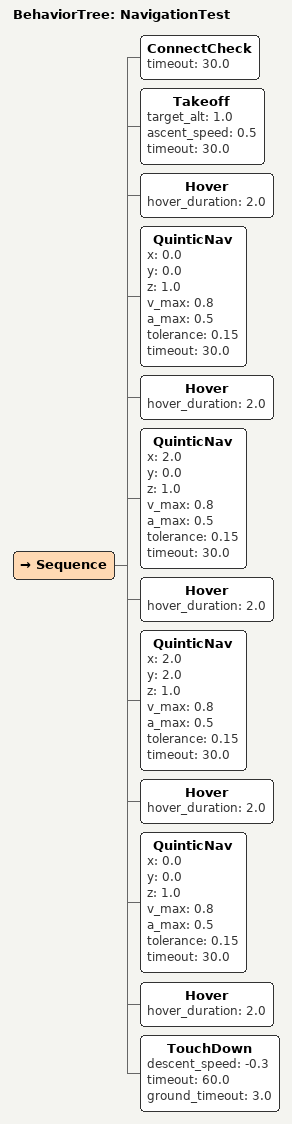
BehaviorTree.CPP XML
<root main_tree_to_execute="NavigationTest">
    <!-- 绝对坐标测试：假定起飞点 XY=(0,0)，目标高度 z=1m。 -->
    <BehaviorTree ID="NavigationTest">
        <Sequence>
            <ConnectCheck timeout="30.0" />
            <Takeoff target_alt="1.0" ascent_speed="0.5" timeout="30.0" />
            <Hover hover_duration="2.0" />
            <!-- 先对齐原点，再依次测试 X 轴、Y 轴和斜向返回。 -->
            <QuinticNav x="0.0" y="0.0" z="1.0" v_max="0.8" a_max="0.5" tolerance="0.15" timeout="30.0" />
            <Hover hover_duration="2.0" />
            <QuinticNav x="2.0" y="0.0" z="1.0" v_max="0.8" a_max="0.5" tolerance="0.15" timeout="30.0" />
            <Hover hover_duration="2.0" />
            <QuinticNav x="2.0" y="2.0" z="1.0" v_max="0.8" a_max="0.5" tolerance="0.15" timeout="30.0" />
            <Hover hover_duration="2.0" />
            <QuinticNav x="0.0" y="0.0" z="1.0" v_max="0.8" a_max="0.5" tolerance="0.15" timeout="30.0" />
            <Hover hover_duration="2.0" />
            <TouchDown descent_speed="-0.3" timeout="60.0" ground_timeout="3.0" />
        </Sequence>
    </BehaviorTree>
</root>
